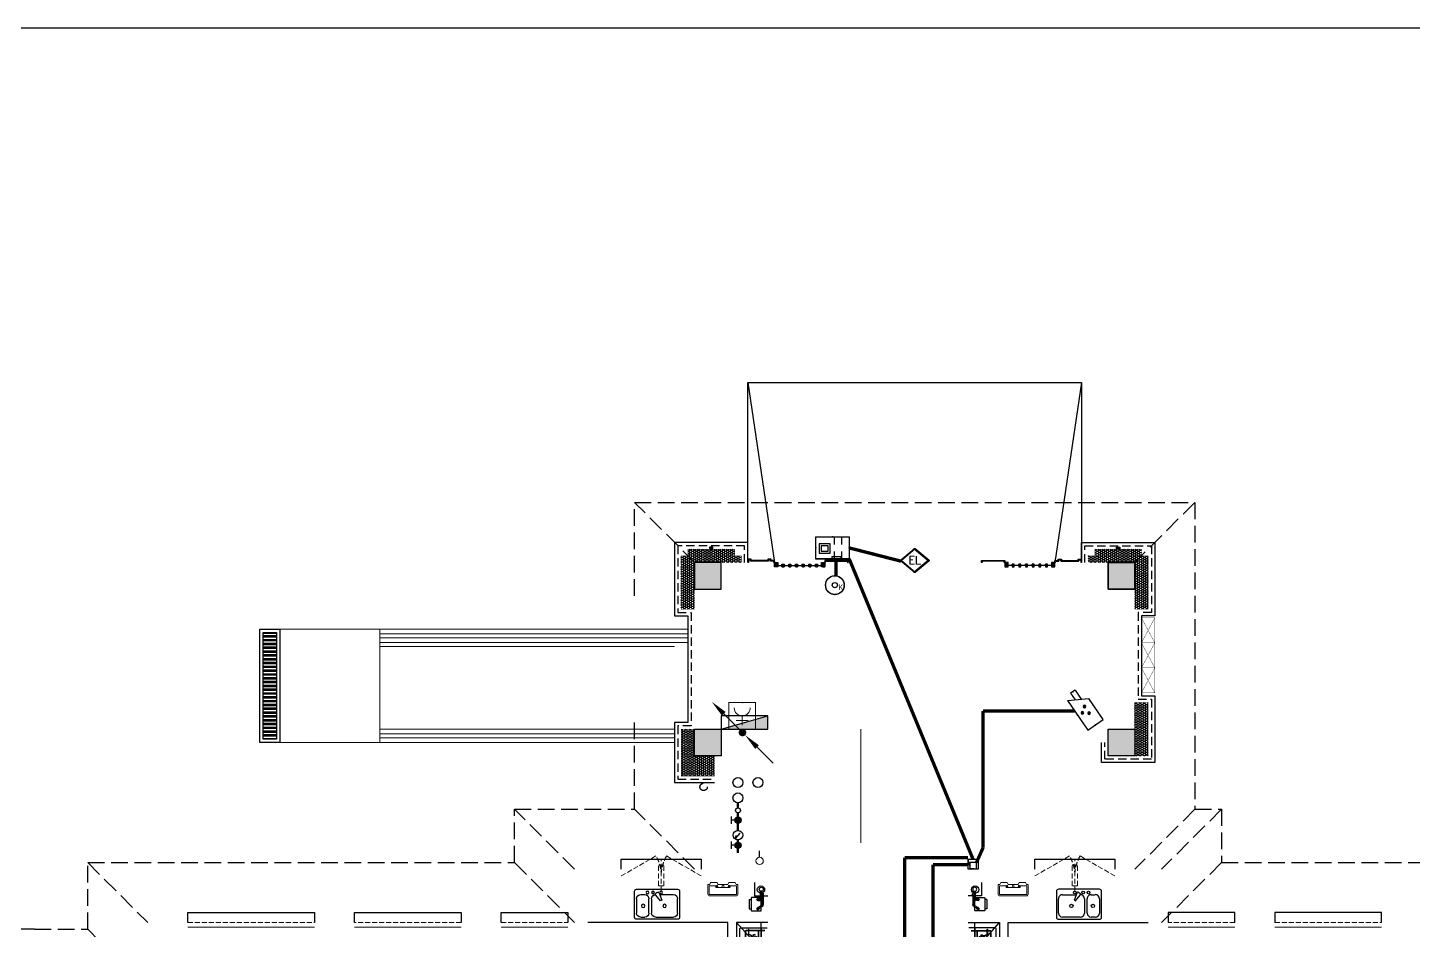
# Model space of a CAD drawing. Extents: x 2803505 to 5851001, y -1372902 to 24339.
# Drawn here: x 3281362 to 3302138, y -911687 to -898154 of the extents above; entities that cross this region are included whole.
import ezdxf
from ezdxf.enums import TextEntityAlignment as Align

# ---------------------------------------------------------------- set-up
doc = ezdxf.new("R2010")
doc.units = 0
doc.header["$LTSCALE"] = 1000
doc.header["$MEASUREMENT"] = 0
doc.linetypes.add('DASH', pattern=[0.35, 0.25, -0.1])
doc.linetypes.add('HIDDEN', pattern=[0.375, 0.25, -0.125])
doc.layers.get('0').update_dxf_attribs({"linetype": 'CONTINUOUS'})
for name, color, linetype in [('!!电气', 1, 'CONTINUOUS'), ('A-EQPM-MECH', 191, 'CONTINUOUS'), ('AH-FURNITURE', 1, 'CONTINUOUS'), ('EQUIP-安防', 3, 'CONTINUOUS'), ('EQUIP_消火栓', 7, 'CONTINUOUS'), ('IP-bath&kitchen-JOHNSON', 4, 'CONTINUOUS'), ('LVTRY', 252, 'CONTINUOUS'), ('LWIRE', 4, 'CONTINUOUS'), ('VPIPE-中水', 122, 'CONTINUOUS'), ('VPIPE-凝结', 150, 'CONTINUOUS'), ('VPIPE-消防', 1, 'TG_X'), ('VPIPE-给水', 3, 'TG_J'), ('VPIPE-雨水', 4, 'DASH'), ('WIRE-安防', 4, 'CONTINUOUS'), ('WIRE-消防', 4, 'CONTINUOUS'), ('WIRE-综合布线', 5, 'DASH'), ('修改标示', 212, 'CONTINUOUS'), ('卫生间', 6, 'CONTINUOUS'), ('建筑-排气道', 252, 'CONTINUOUS'), ('污水', 3, 'CONTINUOUS'), ('电气', 6, 'CONTINUOUS'), ('看线', 185, 'CONTINUOUS'), ('立面', 73, 'CONTINUOUS'), ('立面-看线', 251, 'CONTINUOUS'), ('给水', 4, 'CONTINUOUS'), ('设备', 253, 'CONTINUOUS'), ('铝合金', 144, 'CONTINUOUS')]:
    doc.layers.add(name, color=color, linetype=linetype)
for name, color, linetype, lineweight in [('EQUIP-消防', 3, 'CONTINUOUS', 20), ('PUB_HATCH', 8, 'CONTINUOUS', 9), ('STAIR', 252, 'CONTINUOUS', 20), ('VPIPE-废水', 31, 'TG_F', 18), ('WINDOW', 146, 'CONTINUOUS', 20), ('平面-栏杆', 56, 'CONTINUOUS', 15), ('平面-看线', 252, 'CONTINUOUS', 15), ('平面-空调室内机', 176, 'CONTINUOUS', 9), ('平面-空调预留孔', 252, 'CONTINUOUS', 15), ('立面-洞口示意', 252, 'CONTINUOUS', 13)]:
    doc.layers.add(name, color=color, linetype=linetype, lineweight=lineweight)
doc.styles.add('_TEL_DIM', font='SIMPLEX', dxfattribs={"width": 0.8, "height": 3.5, "bigfont": 'HZTXT'})
doc.styles.add('DIM_FONT', font='SIMPLEX', dxfattribs={"width": 0.7, "bigfont": 'GBCBIG'})
doc.styles.add('SM1', font='realsz.shx', dxfattribs={"width": 0.75, "bigfont": 'realhz.shx'})
doc.styles.get("Standard").update_dxf_attribs({"font": 'gbenor.shx', "bigfont": 'gbcbig.shx'})
doc.styles.add('TG_LINETYPE', font='SIMPLEX', dxfattribs={"width": 0.8, "height": 3, "bigfont": 'HZTXT'})
doc.linetypes.add('TG_F', pattern='A,2,-0.3,["F",TG_LINETYPE,S=0.1,R=0,X=-0.23,Y=-0.15],0', length=2.3)
doc.linetypes.add('TG_J', pattern='A,2,-0.22,["J",TG_LINETYPE,S=0.1,R=0,X=-0.18,Y=-0.15],0', length=2.22)
doc.linetypes.add('TG_X', pattern='A,4,-0.3,["X",TG_LINETYPE,S=0.1,R=0,X=-0.23,Y=-0.15],0', length=4.3)
pattern_1 = [(45, (-853150.0334, -779765.5013), (-2.24506403, 2.24506403), [])]
pattern_2 = [(45, (-853350.0334, -780835.0008), (-2.24506403, 2.24506403), [])]
pattern_3 = [(45, (-665092.5196, -939480.5144), (-2.24506403, 2.24506403), [])]
pattern_4 = [(45, (-664992.5196, -939480.5153), (-2.24506403, 2.24506403), [])]
pattern_5 = [(45, (-664892.5196, -939480.5162), (-2.24506403, 2.24506403), [])]
pattern_6 = [(45, (-664792.5196, -939480.517), (-2.24506403, 2.24506403), [])]
pattern_7 = [(45, (-664692.5196, -939480.518), (-2.24506403, 2.24506403), [])]
pattern_8 = [(45, (-664592.5196, -939480.519), (-2.24506403, 2.24506403), [])]
pattern_9 = [(45, (-665202.5203, -939480.5138), (-2.24506403, 2.24506403), [])]
pattern_10 = [(45, (-664502.517, -939480.51), (-2.24506403, 2.24506403), [])]
pattern_11 = [(0, (-420517.216, -516416.725), (30.95625, 17.872595), [20.6375, -41.275]), (120, (-420517.216, -516416.725), (-30.9562463, 17.8726014), [20.6375, -41.275]), (60, (-420517.216, -516416.725), (3.7e-06, 35.7451964), [-41.275, 20.6375])]
pattern_12 = [(45, (-665142.2845, -939480.3315), (-2.24506403, 2.24506403), [])]

# ---------------------------------------------------------------- blocks, each defined once
blk = doc.blocks.new('rtyg7uyhg')
at = {"layer": 'LVTRY'}
for p, q in [((193590, 45458), (193590, 45069)), ((194235, 45489), (193621, 45489)), ((193621, 45131), (193621, 45346)), ((193682, 45407), (193888, 45407)), ((193896, 45430), (193858, 45326)), ((193858, 45326), (193875, 45316)), ((193875, 45316), (193946, 45401)), ((193926, 45440), (193940, 45432)), ((194010, 45346), (194010, 45131)), ((194051, 45131), (194051, 45346)), ((194112, 45407), (194173, 45407)), ((194235, 45346), (194235, 45131)), ((194265, 45069), (194265, 45458)), ((193621, 45039), (194235, 45039)), ((193948, 45069), (193682, 45069)), ((194173, 45069), (194112, 45069))]:
    blk.add_line(p, q, dxfattribs=at)
for centre, radius in [((193866, 45438), 20.5), ((193989, 45438), 20.5), ((194071, 45438), 20.5), ((193815, 45238), 25.6), ((194137, 45238), 25.6)]:
    blk.add_circle(centre, radius, dxfattribs=at)
for centre, radius, start, end in [((193621, 45458), 30.7, 90, 180), ((193682, 45346), 61.4, 90, 180), ((193916, 45423), 20.5, 60, 159.4623), ((193930, 45414), 20.5, 320.5377, 60), ((193948, 45346), 61.4, 360, 90), ((194112, 45346), 61.4, 90, 180), ((194173, 45346), 61.4, 360, 90), ((194235, 45458), 30.7, 360, 90), ((193682, 45131), 61.4, 180, 270), ((193948, 45131), 61.4, 270, 360), ((194112, 45131), 61.4, 180, 270), ((194173, 45131), 61.4, 270, 360), ((193621, 45069), 30.7, 180, 270), ((194235, 45069), 30.7, 270, 360)]:
    blk.add_arc(centre, radius, start, end, dxfattribs=at)
at = {"layer": 'LVTRY', "style": 'DIM_FONT', "width": 0.8, "flags": 9}
for tag in ['YSIZE', 'XSIZE']:
    blk.add_attdef(tag, (193928, 45488), '', height=0.5, rotation=90, dxfattribs=at)
blk = doc.blocks.new('A$C60D053AF')
at = {"layer": 'AH-FURNITURE', "color": 8}
for p, q in [((233, -90), (128, -90)), ((233, -110), (128, -110)), ((193, -71), (328, -71)), ((193, -91), (328, -91)), ((245, -129), (245, -122)), ((265, -129), (265, -122)), ((342, -97), (370, -143)), ((356, -83), (384, -129)), ((255, -281), (255, -251)), ((255, -281), (393, -281)), ((393, -281), (393, -251))]:
    blk.add_line(p, q, dxfattribs=at)
for points in [[(170, -68, 1), (170, -94), (193, -94), (193, -68)], [(234, -251), (414, -251, 0.414214), (424, -241), (424, -111, 0.414214), (414, -101), (234, -101, 0.414214), (224, -111), (224, -241, 0.414214)], [(268, -122), (268, -107, 0.414214), (248, -87), (233, -87), (233, -113), (242, -113), (242, -122)], [(242, -152, 1), (268, -152), (268, -129), (242, -129)], [(384, -161, 1), (402, -143), (386, -127), (368, -145)]]:
    blk.add_lwpolyline(points, format="xyb", close=True, dxfattribs=at)
for centre, radius in [((100, -100), 30), ((255, -152), 15), ((255, -152), 10), ((393, -152), 15), ((393, -152), 10)]:
    blk.add_circle(centre, radius, dxfattribs=at)
for radius in [40, 20]:
    blk.add_arc((328, -111), radius, 45, 90, dxfattribs=at)
blk = doc.blocks.new('A-Kitchen-7')
at = {"layer": 'LVTRY'}
for p, q in [((-519, 780), (-7, 834)), ((-515, 756), (-519, 780)), ((-4, 811), (-515, 756)), ((-29, 767), (-35, 806)), ((-7, 834), (-4, 811)), ((515, 780), (0, 780)), ((0, 756), (0, 780)), ((515, 756), (515, 780)), ((515, 756), (-515, 756)), ((-515, 756), (-515, 40)), ((-486, 761), (-485, 756)), ((-29, 767), (-112, 756)), ((515, 40), (515, 756)), ((-515, 40), (515, 40))]:
    blk.add_line(p, q, dxfattribs=at)
blk.add_lwpolyline([(-469, 40), (-469, 0), (469, 0), (469, 40)], close=True, dxfattribs=at)
blk = doc.blocks.new('FRSDFDGDGDRGDR')
at = {"layer": '平面-空调预留孔', "color": 252}
for p, q in [((699612, 775044), (699612, 775441)), ((699619, 775448), (699746, 775448)), ((699727, 775349), (699740, 775349)), ((699746, 775448), (699746, 775355)), ((699720, 775342), (699720, 775143)), ((699746, 775037), (699619, 775037)), ((699727, 775136), (699740, 775136)), ((699746, 775130), (699746, 775037))]:
    blk.add_line(p, q, dxfattribs=at)
blk.add_lwpolyline([(699766, 775167), (699793, 775154), (699793, 775057), (699766, 775044), (699766, 775018), (699619, 775018, -0.414214), (699593, 775044), (699593, 775441, -0.414214), (699619, 775468), (699766, 775468), (699766, 775441), (699793, 775428), (699793, 775332), (699766, 775318)], format="xyb", close=True, dxfattribs=at)
for centre, radius in [((699740, 775243), 15.8), ((699740, 775332), 10.6), ((699740, 775154), 10.6)]:
    blk.add_circle(centre, radius, dxfattribs=at)
for centre, start, end in [((699619, 775441), 90, 180), ((699727, 775342), 90, 180), ((699740, 775355), 270, 360), ((699727, 775143), 180, 270), ((699619, 775044), 180, 270), ((699740, 775130), 0, 90)]:
    blk.add_arc(centre, 6.6, start, end, dxfattribs=at)
blk = doc.blocks.new('*U153')
h = blk.add_hatch(color=5)
h.set_gradient(color1=(0, 0, 255), rotation=180, tint=1)
h.paths.add_polyline_path([(0, 0), (-6.35, -6.35), (-6.35, -2.159), (-15, -2.159), (-15, 2.159), (-6.35, 2.159), (-6.35, 6.35)])
at = {"color": 0, "linetype": 'Continuous'}
blk.add_lwpolyline([(0, 0), (-6.35, -6.35), (-6.35, -2.159), (-15, -2.159), (-15, 2.159), (-6.35, 2.159), (-6.35, 6.35)], close=True, dxfattribs=at)
blk = doc.blocks.new('GDGDRGDRGRD')
at = {"layer": 'PUB_HATCH'}
blk.add_hatch(color=252, dxfattribs=at).paths.add_polyline_path([(430320, 370174), (430320, 370444), (430180, 370444), (430180, 370429), (430285, 370429), (430305, 370409), (430305, 370209), (430285, 370189), (429965, 370189), (429945, 370209), (429945, 370409), (429965, 370429), (430070, 370429), (430070, 370444), (429930, 370444), (429930, 370174)])
at = {"layer": 'LVTRY', "color": 251}
for p, q in [((430081, 371515), (429865, 371758)), ((430335, 371758), (429865, 371758)), ((429865, 371758), (429865, 370858)), ((430235, 370858), (430235, 371758)), ((430335, 371515), (430081, 371515)), ((430081, 371515), (430081, 371100)), ((429865, 370858), (430081, 371100)), ((430081, 371100), (430335, 371100)), ((429865, 370858), (430335, 370858))]:
    blk.add_line(p, q, dxfattribs=at)
at = {"layer": 'LVTRY'}
for p, q in [((429925, 371678), (430325, 371678)), ((429915, 370948), (429915, 371668)), ((429975, 371526), (430102, 371526)), ((429975, 371521), (429975, 371526)), ((430102, 371521), (429975, 371521)), ((429995, 371628), (429995, 371418)), ((430000, 371628), (430000, 371418)), ((430290, 371638), (430005, 371638)), ((430290, 371633), (430005, 371633)), ((430045, 371658), (430045, 371568)), ((430050, 371658), (430045, 371658)), ((430045, 371568), (430050, 371568)), ((430045, 371388), (430045, 371478)), ((430045, 371478), (430050, 371478)), ((430050, 371568), (430050, 371658)), ((430050, 371478), (430050, 371388)), ((430220, 371526), (430092, 371526)), ((430092, 371526), (430092, 371521)), ((430092, 371521), (430220, 371521)), ((430102, 371526), (430102, 371521)), ((430195, 371418), (430195, 371628)), ((430200, 371418), (430200, 371628)), ((430220, 371521), (430220, 371526)), ((430235, 371668), (430235, 370948)), ((430235, 371100), (430235, 371515)), ((429935, 371358), (429974, 371358)), ((429955, 371339), (429955, 371378)), ((429955, 371239), (429955, 371278)), ((430005, 371413), (430290, 371413)), ((430005, 371408), (430290, 371408)), ((430050, 371388), (430045, 371388)), ((429935, 371258), (429974, 371258)), ((430102, 371096), (429975, 371096)), ((429975, 371096), (429975, 371091)), ((429975, 371091), (430102, 371091)), ((429995, 370988), (429995, 371198)), ((430000, 370988), (430000, 371198)), ((430005, 371208), (430290, 371208)), ((430005, 371203), (430290, 371203)), ((430045, 371228), (430045, 371138)), ((430050, 371228), (430045, 371228)), ((430045, 371138), (430050, 371138)), ((430050, 371138), (430050, 371228)), ((430092, 371091), (430092, 371096)), ((430092, 371096), (430220, 371096)), ((430220, 371091), (430092, 371091)), ((430102, 371091), (430102, 371096)), ((430195, 371198), (430195, 370988)), ((430200, 371198), (430200, 370988)), ((430220, 371096), (430220, 371091)), ((430325, 370938), (429925, 370938)), ((430290, 370983), (430005, 370983)), ((430290, 370978), (430005, 370978)), ((430045, 370958), (430045, 371048)), ((430045, 371048), (430050, 371048)), ((430050, 370958), (430045, 370958)), ((430050, 371048), (430050, 370958))]:
    blk.add_line(p, q, dxfattribs=at)
at = {"layer": 'LVTRY', "color": 252}
for p, q in [((430070, 370429), (430070, 370444)), ((430180, 370429), (430180, 370444))]:
    blk.add_line(p, q, dxfattribs=at)
at = {"layer": 'LVTRY'}
blk.add_lwpolyline([(429609, 370758), (429735, 370758), (429735, 371758), (427635, 371758)], dxfattribs=at)
at = {"layer": 'LVTRY', "color": 252}
for points in [[(430335, 370159), (429915, 370159), (429915, 370459), (430335, 370459)], [(430320, 370174), (429930, 370174), (429930, 370444), (430320, 370444)], [(429965, 370429), (430285, 370429), (430305, 370409), (430305, 370209), (430285, 370189), (429965, 370189), (429945, 370209), (429945, 370409), (429965, 370429)]]:
    blk.add_lwpolyline(points, close=True, dxfattribs=at)
at = {"layer": 'LVTRY'}
for centre, radius in [((430147, 371523), 29.7), ((430147, 371523), 11.7), ((429955, 371358), 17), ((429955, 371258), 17), ((430147, 371093), 29.7), ((430147, 371093), 11.7)]:
    blk.add_circle(centre, radius, dxfattribs=at)
for centre, radius, start, end in [((429925, 371668), 10, 90, 180), ((430225, 371668), 10, 0, 90), ((430005, 371628), 10, 90, 180), ((430005, 371628), 5, 90, 180), ((430047, 371523), 56.7, 2.2742, 87.7258), ((430047, 371523), 52.2, 2.4704, 87.5296), ((430047, 371523), 56.7, 272.2742, 357.7258), ((430047, 371523), 52.2, 272.4704, 357.5296), ((430147, 371523), 56.7, 92.2742, 177.7258), ((430147, 371523), 56.7, 182.2742, 267.7258), ((430147, 371523), 52.2, 92.4704, 177.5296), ((430147, 371523), 52.2, 182.4704, 267.5296), ((430190, 371628), 10, 0, 90), ((430190, 371628), 5, 0, 90), ((430005, 371418), 10, 180, 270), ((430005, 371418), 5, 180, 270), ((430190, 371418), 5, 270, 0), ((430190, 371418), 10, 270, 0), ((430005, 371198), 10, 90, 180), ((430005, 371198), 5, 90, 180), ((430047, 371093), 56.7, 2.2742, 87.7258), ((430047, 371093), 52.2, 2.4704, 87.5296), ((430047, 371093), 56.7, 272.2742, 357.7258), ((430047, 371093), 52.2, 272.4704, 357.5296), ((430147, 371093), 56.7, 92.2742, 177.7258), ((430147, 371093), 56.7, 182.2742, 267.7258), ((430147, 371093), 52.2, 92.4704, 177.5296), ((430147, 371093), 52.2, 182.4704, 267.5296), ((430190, 371198), 10, 0, 90), ((430190, 371198), 5, 0, 90), ((429925, 370948), 10, 180, 270), ((430005, 370988), 10, 180, 270), ((430005, 370988), 5, 180, 270), ((430190, 370988), 5, 270, 0), ((430190, 370988), 10, 270, 0), ((430225, 370948), 10, 270, 0)]:
    blk.add_arc(centre, radius, start, end, dxfattribs=at)
at = {"layer": '立面-洞口示意', "color": 252}
blk.add_lwpolyline([(430335, 370159), (430071, 370253), (429915, 370459)], dxfattribs=at)
at = {"xscale": -1, "rotation": 270}
blk.add_blockref('FRSDFDGDGDRGDR', (-345583, -327434), dxfattribs=at)
at = {"xscale": -1}
blk.add_blockref('rtyg7uyhg', (622600, 326770), dxfattribs=at)
at = {"rotation": 270}
blk.add_blockref('A$C60D053AF', (430335, 372358), dxfattribs=at)
at = {"layer": 'LVTRY', "color": 1, "extrusion": (0, 0, -1), "xscale": -0.7999999999883585, "yscale": 0.7999999999883585, "zscale": -0.7999999999883585}
blk.add_blockref('A-Kitchen-7', (-429197, 370159), dxfattribs=at)
at = {"layer": '建筑-排气道', "xscale": -5, "yscale": 5, "zscale": 5, "rotation": 90}
blk.add_blockref('*U153', (430135, 370491), dxfattribs=at)
blk = doc.blocks.new('A$C2705576B')
at = {"layer": '给水'}
h = blk.add_hatch(color=252, dxfattribs=at)
edge = h.paths.add_edge_path()
edge.add_arc((417, -1741), 47.2, 0, 360)
h = blk.add_hatch(color=252, dxfattribs=at)
edge = h.paths.add_edge_path()
edge.add_arc((795, -1741), 47.2, 0, 360)
at = {"layer": '给水', "color": 252}
for p, q in [((363, -1645), (472, -1645)), ((417, -1741), (417, -1645)), ((740, -1645), (849, -1645)), ((795, -1741), (795, -1645)), ((601, -1768), (525, -1704)), ((525, -1704), (564, -1715))]:
    blk.add_line(p, q, dxfattribs=at)
at = {"layer": '给水', "color": 252, "const_width": 35.4}
for points in [[(499, -1741), (302, -1741)], [(903, -1741), (641, -1741)], [(1053, -1741), (978, -1741)]]:
    blk.add_lwpolyline(points, dxfattribs=at)
at = {"layer": '给水', "color": 252}
for centre, radius in [((417, -1741), 47.2), ((570, -1741), 70.8), ((795, -1741), 47.2), ((941, -1741), 37.5)]:
    blk.add_circle(centre, radius, dxfattribs=at)
blk = doc.blocks.new('dongkong')
at = {"layer": '平面-空调预留孔', "color": 8, "linetype": 'HIDDEN', "ltscale": 0.3}
for p, q in [((-603796, 210900), (-603796, 210431)), ((-603836, 210821), (-603836, 210511)), ((-603836, 210821), (-603756, 210821)), ((-603756, 210821), (-603756, 210511))]:
    blk.add_line(p, q, dxfattribs=at)
blk.add_lwpolyline([(-603756, 210511), (-603836, 210511)], dxfattribs=at)
blk = doc.blocks.new('$TwtSys$00000434')
at = {"color": 252}
for p, q in [((-0.5, 0.5), (-0.5, -0.5)), ((-0.5, -0.5), (0.5, 0.5)), ((0.5, 0.5), (-0.5, 0.5)), ((0.5, -0.5), (0.5, 0.5)), ((-0.5, -0.5), (0.5, -0.5))]:
    blk.add_line(p, q, dxfattribs=at)
blk.add_solid([(0.5, -0.5), (0.5, 0.5), (-0.5, -0.5)], dxfattribs=at)
blk = doc.blocks.new('A$C028C60F5')
at = {"color": 252}
blk.add_lwpolyline([(400, 0), (0, 0), (0, -400), (400, -400)], close=True, dxfattribs=at)
at = {"layer": 'PUB_HATCH', "color": 252}
blk.add_solid([(0, -400), (400, -400), (0, 0), (400, 0)], dxfattribs=at)
blk = doc.blocks.new('A$C7D502F78')
at = {"layer": '修改标示', "ltscale": 2}
blk.add_lwpolyline([(-151, 197), (-11, 197), (-11, 142), (-151, 142)], close=True, dxfattribs=at)
blk = doc.blocks.new('A$C148B7D8E')
at = {"layer": '卫生间', "color": 252, "linetype": 'DASH'}
for p, q in [((7700, 15400), (8600, 14500)), ((15200, 14500), (16100, 15400)), ((7300, 10800), (8200, 9900)), ((7700, 10800), (8600, 9900)), ((15200, 9900), (16100, 10800)), ((17000, 9900), (17900, 10800)), ((7300, 10000), (8200, 9100)), ((17900, 10000), (17000, 9100)), ((24300, 10000), (23400, 9100)), ((24300, 9000), (23400, 8100))]:
    blk.add_line(p, q, dxfattribs=at)
for points in [[(16100, 14000), (16100, 15400), (7700, 15400), (7700, 10800), (7300, 10800), (7300, 10000), (900, 10000), (900, 9000), (-900, 9000), (-900, -900), (1750, -900), (1750, -2100), (23450, -2100), (23450, -900), (25100, -900)], [(25100, 9000), (24300, 9000), (24300, 10000), (17900, 10000), (17900, 10800), (16100, 10800), (16100, 12200)]]:
    blk.add_lwpolyline(points, dxfattribs=at)
blk = doc.blocks.new('A$C3EFA6995')
for p in [(9700, 100), (9700, -2400), (15900, -2400)]:
    blk.add_blockref('A$C028C60F5', p)
at = {"xscale": -1}
blk.add_blockref('A$C028C60F5', (16300, 100), dxfattribs=at)
blk = doc.blocks.new('A$C66B635E3')
h = blk.add_hatch()
h.set_pattern_fill('ANSI32', color=252, scale=12, angle=135)
h.set_pattern_definition([(180, (28380, 14600), (-4e-15, -57.15), []), (180, (28360.95, 14619.05), (-4e-15, -57.15), [])])
h.paths.add_polyline_path([(28430, 12950), (28630, 12950), (28630, 14550), (28430, 14550)])
at = {"layer": '立面'}
h = blk.add_hatch(dxfattribs=at)
h.set_pattern_fill('ANSI31', color=252, scale=2)
h.set_pattern_definition(pattern_1)
h.paths.add_polyline_path([(35125, 15800), (35175, 15800), (35175, 15830), (35125, 15830)])
h = blk.add_hatch(dxfattribs=at)
h.set_pattern_fill('ANSI31', color=252, scale=2)
h.set_pattern_definition(pattern_1)
h.paths.add_polyline_path([(41275, 15800), (41225, 15800), (41225, 15830), (41275, 15830)])
h = blk.add_hatch(dxfattribs=at)
h.set_pattern_fill('ANSI31', color=252, scale=2)
h.set_pattern_definition(pattern_12)
h.paths.add_polyline_path([(35700, 15600), (36100, 15600), (36100, 15630), (36050, 15630), (36050, 15650), (36000, 15650), (36000, 15630), (35750, 15630), (35750, 15650), (35700, 15650)])
h.paths.add_polyline_path([(35710, 15600), (36090, 15600), (36090, 15620), (36040, 15620), (36040, 15640), (36010, 15640), (36010, 15620), (35740, 15620), (35740, 15640), (35710, 15640)])
h = blk.add_hatch(dxfattribs=at)
h.set_pattern_fill('ANSI31', color=252, scale=2)
h.set_pattern_definition(pattern_9)
h.paths.add_polyline_path([(36100, 15600), (36150, 15600), (36150, 15533), (36100, 15533)])
h = blk.add_hatch(dxfattribs=at)
h.set_pattern_fill('ANSI31', color=252, scale=2)
h.set_pattern_definition(pattern_10)
h.paths.add_polyline_path([(36800, 15600), (36850, 15600), (36850, 15533), (36800, 15533)])
h = blk.add_hatch(dxfattribs=at)
h.set_pattern_fill('ANSI31', color=252, scale=2)
h.set_pattern_definition(pattern_2)
edge = h.paths.add_edge_path()
edge.add_line((36850, 15600), (36860, 15600))
edge.add_line((36860, 15600), (36860, 15620))
edge.add_line((36860, 15620), (37190, 15620))
edge.add_line((37190, 15620), (37190, 15600))
edge.add_line((37190, 15600), (37200, 15600))
edge.add_line((37200, 15600), (37200, 15630))
edge.add_line((37200, 15630), (36850, 15630))
edge.add_line((36850, 15630), (36850, 15600))
h = blk.add_hatch(dxfattribs=at)
h.set_pattern_fill('ANSI31', color=252, scale=2)
h.set_pattern_definition(pattern_2)
edge = h.paths.add_edge_path()
edge.add_line((39550, 15600), (39540, 15600))
edge.add_line((39540, 15600), (39540, 15620))
edge.add_line((39540, 15620), (39210, 15620))
edge.add_line((39210, 15620), (39210, 15600))
edge.add_line((39210, 15600), (39200, 15600))
edge.add_line((39200, 15600), (39200, 15630))
edge.add_line((39200, 15630), (39550, 15630))
edge.add_line((39550, 15630), (39550, 15600))
h = blk.add_hatch(dxfattribs=at)
h.set_pattern_fill('ANSI31', color=252, scale=2)
h.set_pattern_definition(pattern_10)
h.paths.add_polyline_path([(39600, 15600), (39550, 15600), (39550, 15533), (39600, 15533)])
h = blk.add_hatch(dxfattribs=at)
h.set_pattern_fill('ANSI31', color=252, scale=2)
h.set_pattern_definition(pattern_9)
h.paths.add_polyline_path([(40300, 15600), (40250, 15600), (40250, 15533), (40300, 15533)])
h = blk.add_hatch(dxfattribs=at)
h.set_pattern_fill('ANSI31', color=252, scale=2)
h.set_pattern_definition(pattern_12)
h.paths.add_polyline_path([(40700, 15600), (40300, 15600), (40300, 15630), (40350, 15630), (40350, 15650), (40400, 15650), (40400, 15630), (40650, 15630), (40650, 15650), (40700, 15650)])
h.paths.add_polyline_path([(40690, 15600), (40310, 15600), (40310, 15620), (40360, 15620), (40360, 15640), (40390, 15640), (40390, 15620), (40660, 15620), (40660, 15640), (40690, 15640)])
h = blk.add_hatch(dxfattribs=at)
h.set_pattern_fill('ANSI31', color=252, scale=2)
h.set_pattern_definition(pattern_3)
h.paths.add_polyline_path([(36210, 15573), (36240, 15573), (36240, 15533), (36210, 15533)])
h = blk.add_hatch(dxfattribs=at)
h.set_pattern_fill('ANSI31', color=252, scale=2)
h.set_pattern_definition(pattern_4)
h.paths.add_polyline_path([(36310, 15573), (36340, 15573), (36340, 15533), (36310, 15533)])
h = blk.add_hatch(dxfattribs=at)
h.set_pattern_fill('ANSI31', color=252, scale=2)
h.set_pattern_definition(pattern_5)
h.paths.add_polyline_path([(36410, 15573), (36440, 15573), (36440, 15533), (36410, 15533)])
h = blk.add_hatch(dxfattribs=at)
h.set_pattern_fill('ANSI31', color=252, scale=2)
h.set_pattern_definition(pattern_6)
h.paths.add_polyline_path([(36510, 15573), (36540, 15573), (36540, 15533), (36510, 15533)])
h = blk.add_hatch(dxfattribs=at)
h.set_pattern_fill('ANSI31', color=252, scale=2)
h.set_pattern_definition(pattern_7)
h.paths.add_polyline_path([(36610, 15573), (36640, 15573), (36640, 15533), (36610, 15533)])
h = blk.add_hatch(dxfattribs=at)
h.set_pattern_fill('ANSI31', color=252, scale=2)
h.set_pattern_definition(pattern_8)
h.paths.add_polyline_path([(36710, 15573), (36740, 15573), (36740, 15533), (36710, 15533)])
h = blk.add_hatch(dxfattribs=at)
h.set_pattern_fill('ANSI31', color=252, scale=2)
h.set_pattern_definition(pattern_8)
h.paths.add_polyline_path([(39690, 15573), (39660, 15573), (39660, 15533), (39690, 15533)])
h = blk.add_hatch(dxfattribs=at)
h.set_pattern_fill('ANSI31', color=252, scale=2)
h.set_pattern_definition(pattern_7)
h.paths.add_polyline_path([(39790, 15573), (39760, 15573), (39760, 15533), (39790, 15533)])
h = blk.add_hatch(dxfattribs=at)
h.set_pattern_fill('ANSI31', color=252, scale=2)
h.set_pattern_definition(pattern_6)
h.paths.add_polyline_path([(39890, 15573), (39860, 15573), (39860, 15533), (39890, 15533)])
h = blk.add_hatch(dxfattribs=at)
h.set_pattern_fill('ANSI31', color=252, scale=2)
h.set_pattern_definition(pattern_5)
h.paths.add_polyline_path([(39990, 15573), (39960, 15573), (39960, 15533), (39990, 15533)])
h = blk.add_hatch(dxfattribs=at)
h.set_pattern_fill('ANSI31', color=252, scale=2)
h.set_pattern_definition(pattern_4)
h.paths.add_polyline_path([(40090, 15573), (40060, 15573), (40060, 15533), (40090, 15533)])
h = blk.add_hatch(dxfattribs=at)
h.set_pattern_fill('ANSI31', color=252, scale=2)
h.set_pattern_definition(pattern_3)
h.paths.add_polyline_path([(40190, 15573), (40160, 15573), (40160, 15533), (40190, 15533)])
at = {"layer": '立面-看线'}
h = blk.add_hatch(dxfattribs=at)
h.set_pattern_fill('HONEY', color=252, scale=13)
h.set_pattern_definition(pattern_11)
h.paths.add_polyline_path([(35500, 15700), (35500, 15800), (34800, 15800), (34800, 15700), (34700, 15700), (34700, 14900), (34900, 14900), (34900, 15600), (35599, 15600), (35599, 15700)])
h = blk.add_hatch(dxfattribs=at)
h.set_pattern_fill('HONEY', color=252, scale=13)
h.set_pattern_definition(pattern_11)
h.paths.add_polyline_path([(40900, 15700), (40900, 15800), (41600, 15800), (41600, 15700), (41700, 15700), (41700, 14900), (41500, 14900), (41500, 15600), (40801, 15600), (40801, 15700)])
h = blk.add_hatch(dxfattribs=at)
h.set_pattern_fill('HONEY', color=252, scale=13)
h.set_pattern_definition([(0, (-420616.579, -519516.725), (30.95625, 17.872595), [20.6375, -41.275]), (120, (-420616.579, -519516.725), (-30.9562463, 17.8726014), [20.6375, -41.275]), (60, (-420616.579, -519516.725), (3.7e-06, 35.7451964), [-41.275, 20.6375])])
h.paths.add_polyline_path([(41500, 12900), (41500, 12900), (41500, 13500), (41699, 13500), (41699, 12700), (41500, 12700)])
h = blk.add_hatch(dxfattribs=at)
h.set_pattern_fill('HONEY', color=252, scale=13)
h.set_pattern_definition([(0, (-420616.579, -519916.725), (30.95625, 17.872595), [20.6375, -41.275]), (120, (-420616.579, -519916.725), (-30.9562463, 17.8726014), [20.6375, -41.275]), (60, (-420616.579, -519916.725), (3.7e-06, 35.7451964), [-41.275, 20.6375])])
h.paths.add_polyline_path([(35200, 12700), (34900, 12700), (34900, 13100), (34701, 13100), (34701, 12400), (35200, 12400)])
at = {"color": 252, "const_width": 8}
for points in [[(34900, 14900), (34700, 14900), (34700, 15700), (34800, 15700), (34800, 15800), (35090, 15800), (35090, 15800), (35210, 15800), (35210, 15800), (35500, 15800), (35500, 15700), (35600, 15700), (35600, 15600)], [(41500, 14900), (41700, 14900), (41700, 15700), (41600, 15700), (41600, 15800), (41310, 15800), (41310, 15800), (41190, 15800), (41190, 15800), (40900, 15800), (40900, 15700), (40800, 15700), (40800, 15600)], [(41500, 13500), (41700, 13500), (41700, 12700), (41100, 12700), (41100, 12900)], [(34900, 13100), (34700, 13100), (34700, 12400), (35200, 12400)]]:
    blk.add_lwpolyline(points, dxfattribs=at)
at = {"color": 252}
for points in [[(28380, 14600), (28680, 14600), (28680, 12900), (28380, 12900)], [(28430, 14550), (28630, 14550), (28630, 12950), (28430, 12950)]]:
    blk.add_lwpolyline(points, close=True, dxfattribs=at)
at = {"layer": 'A-EQPM-MECH', "color": 252}
for points in [[(35700, 15600), (35700, 18300), (40700, 18300), (40700, 15600)], [(35700, 18300), (36100, 15600)], [(40700, 18300), (40300, 15600)]]:
    blk.add_lwpolyline(points, dxfattribs=at)
at = {"layer": 'IP-bath&kitchen-JOHNSON', "color": 252}
for points in [[(35800, 10800), (35800, 10600), (36000, 10600)], [(39200, 10800), (39200, 10600), (39000, 10600)]]:
    blk.add_lwpolyline(points, dxfattribs=at)
at = {"layer": 'STAIR', "color": 252}
for p, q in [((34600, 14340), (30180, 14340)), ((37390, 13100), (37390, 11394))]:
    blk.add_line(p, q, dxfattribs=at)
blk.add_lwpolyline([(30180, 14600), (28680, 14600), (28680, 12900), (30180, 12900)], close=True, dxfattribs=at)
at = {"layer": 'VPIPE-中水', "color": 252, "linetype": 'Continuous'}
for centre in [(35895, 10695), (39105, 10695)]:
    blk.add_circle(centre, 55, dxfattribs=at)
at = {"layer": 'VPIPE-凝结', "color": 252}
blk.add_line((35875, 11180), (35875, 11278), dxfattribs=at)
at = {"layer": 'VPIPE-废水', "color": 252}
blk.add_circle((35875, 11125), 55, dxfattribs=at)
at = {"layer": 'VPIPE-消防', "color": 252, "linetype": 'Continuous'}
blk.add_circle((35850, 12300), 75, dxfattribs=at)
at = {"layer": 'VPIPE-给水', "color": 252, "linetype": 'Continuous'}
for centre in [(35550, 12300), (35550, 12070)]:
    blk.add_circle(centre, 75, dxfattribs=at)
at = {"layer": 'VPIPE-雨水', "color": 252}
blk.add_circle((35035, 12235), 55, dxfattribs=at)
at = {"layer": 'WINDOW', "color": 252, "linetype": 'DASH', "ltscale": 0.3}
for points in [[(33800, 10900), (34320, 11200, -0.131652), (34400, 10900)], [(34998, 10900), (34479, 11200, 0.131652), (34398, 10900)], [(40002, 10900), (40521, 11200, -0.131652), (40602, 10900)], [(41200, 10900), (40680, 11200, 0.131652), (40600, 10900)]]:
    blk.add_lwpolyline(points, format="xyb", dxfattribs=at)
at = {"layer": '平面-栏杆', "color": 252}
for p, q in [((30180, 14530), (34800, 14530)), ((30180, 14470), (34800, 14470)), ((30180, 13030), (34600, 13030)), ((30180, 12970), (34600, 12970))]:
    blk.add_line(p, q, dxfattribs=at)
for points in [[(29200, 10130), (27300, 10130)], [(31400, 10130), (29800, 10130)], [(33000, 10130), (32000, 10130)], [(42000, 10130), (43000, 10130)], [(43600, 10130), (45200, 10130)]]:
    blk.add_lwpolyline(points, dxfattribs=at)
at = {"layer": '平面-看线', "color": 252}
for p, q in [((30180, 14600), (34800, 14600)), ((30180, 14400), (30180, 14600)), ((30180, 14400), (34800, 14400)), ((30180, 13100), (34600, 13100)), ((30180, 12900), (30180, 13100)), ((30180, 12900), (34600, 12900))]:
    blk.add_line(p, q, dxfattribs=at)
at = {"layer": '平面-看线', "color": 252, "linetype": 'DASH', "ltscale": 0.3}
for points in [[(27300, 10200), (29200, 10200)], [(31400, 10200), (29800, 10200)], [(32000, 10200), (33000, 10200)], [(43000, 10200), (42000, 10200)], [(43600, 10200), (45200, 10200)]]:
    blk.add_lwpolyline(points, dxfattribs=at)
at = {"layer": '看线', "color": 252}
for points in [[(35700, 15600), (35700, 15900), (34600, 15900), (34600, 14800), (34800, 14800), (34800, 13200), (34600, 13200), (34600, 12300), (35200, 12300)], [(40700, 15600), (40700, 15900), (41800, 15900), (41800, 14800), (41600, 14800), (41600, 13600), (41800, 13600), (41800, 12600), (41000, 12600), (41000, 12900)]]:
    blk.add_lwpolyline(points, dxfattribs=at)
at = {"layer": '看线', "color": 252, "linetype": 'HIDDEN', "ltscale": 0.5}
for points in [[(35650, 15600), (35650, 15850), (34650, 15850), (34650, 14850), (34850, 14850), (34850, 13150), (34650, 13150), (34650, 12350), (35200, 12350)], [(40750, 15600), (40750, 15850), (41750, 15850), (41750, 14850), (41550, 14850), (41550, 13550), (41750, 13550), (41750, 12650), (41050, 12650), (41050, 12900)]]:
    blk.add_lwpolyline(points, dxfattribs=at)
at = {"layer": '看线', "color": 252, "ltscale": 0.5}
for points in [[(33800, 11000), (33800, 11150), (35000, 11150), (35000, 11000)], [(40000, 11000), (40000, 11150), (41200, 11150), (41200, 11000)], [(27300, 10200), (27300, 10350), (29200, 10350), (29200, 10200)], [(29800, 10200), (29800, 10350), (31400, 10350), (31400, 10200)], [(32000, 10200), (32000, 10350), (33000, 10350), (33000, 10200)], [(43000, 10200), (43000, 10350), (42000, 10350), (42000, 10200)], [(45200, 10200), (45200, 10350), (43600, 10350), (43600, 10200)]]:
    blk.add_lwpolyline(points, dxfattribs=at)
at = {"layer": '立面', "color": 252}
for p, q in [((36310, 15573), (36340, 15573)), ((36310, 15533), (36310, 15573)), ((36340, 15533), (36310, 15533)), ((36340, 15573), (36340, 15533)), ((40090, 15573), (40060, 15573)), ((40060, 15573), (40060, 15533)), ((40060, 15533), (40090, 15533)), ((40090, 15533), (40090, 15573))]:
    blk.add_line(p, q, dxfattribs=at)
for points in [[(35125, 15800), (35175, 15800), (35175, 15830), (35125, 15830)], [(41275, 15800), (41225, 15800), (41225, 15830), (41275, 15830)], [(36100, 15600), (36150, 15600), (36150, 15533), (36100, 15533)], [(36800, 15600), (36850, 15600), (36850, 15533), (36800, 15533)], [(39600, 15600), (39550, 15600), (39550, 15533), (39600, 15533)], [(40300, 15600), (40250, 15600), (40250, 15533), (40300, 15533)], [(36410, 15573), (36440, 15573), (36440, 15533), (36410, 15533)], [(36510, 15573), (36540, 15573), (36540, 15533), (36510, 15533)], [(36610, 15573), (36640, 15573), (36640, 15533), (36610, 15533)], [(36710, 15573), (36740, 15573), (36740, 15533), (36710, 15533)], [(39690, 15573), (39660, 15573), (39660, 15533), (39690, 15533)], [(39790, 15573), (39760, 15573), (39760, 15533), (39790, 15533)], [(39890, 15573), (39860, 15573), (39860, 15533), (39890, 15533)], [(39990, 15573), (39960, 15573), (39960, 15533), (39990, 15533)]]:
    blk.add_lwpolyline(points, close=True, dxfattribs=at)
for points in [[(36850, 15600), (36860, 15600), (36860, 15620), (37190, 15620), (37190, 15600), (37200, 15600), (37200, 15630), (36850, 15630), (36850, 15600)], [(39550, 15600), (39540, 15600), (39540, 15620), (39210, 15620), (39210, 15600), (39200, 15600), (39200, 15630), (39550, 15630), (39550, 15600)]]:
    blk.add_lwpolyline(points, dxfattribs=at)
at = {"layer": '设备', "color": 252, "const_width": 5}
for points in [[(41600, 14395), (41600, 14770), (41800, 14770), (41800, 14395)], [(41600, 14020), (41600, 14395), (41800, 14395), (41800, 14020)], [(41600, 13645), (41600, 14020), (41800, 14020), (41800, 13645)]]:
    blk.add_lwpolyline(points, close=True, dxfattribs=at)
for points in [[(41600, 14770), (41800, 14395)], [(41800, 14770), (41600, 14395)], [(41600, 14395), (41800, 14020)], [(41800, 14395), (41600, 14020)], [(41600, 14020), (41800, 13645)], [(41800, 14020), (41600, 13645)]]:
    blk.add_lwpolyline(points, dxfattribs=at)
at = {"layer": '铝合金', "color": 252}
for p, q in [((36150, 15553), (36210, 15553)), ((36240, 15553), (36310, 15553)), ((36340, 15553), (36410, 15553)), ((36440, 15553), (36510, 15553)), ((36540, 15553), (36610, 15553)), ((36640, 15553), (36710, 15553)), ((36740, 15553), (36800, 15553)), ((39660, 15553), (39600, 15553)), ((39760, 15553), (39690, 15553)), ((39860, 15553), (39790, 15553)), ((39960, 15553), (39890, 15553)), ((40060, 15553), (39990, 15553)), ((40160, 15553), (40090, 15553)), ((40250, 15553), (40190, 15553))]:
    blk.add_line(p, q, dxfattribs=at)
for points in [[(35125, 15800), (35175, 15800), (35175, 15830), (35125, 15830)], [(41275, 15800), (41225, 15800), (41225, 15830), (41275, 15830)], [(36100, 15600), (36150, 15600), (36150, 15533), (36100, 15533)], [(36800, 15600), (36850, 15600), (36850, 15533), (36800, 15533)], [(39600, 15600), (39550, 15600), (39550, 15533), (39600, 15533)], [(40300, 15600), (40250, 15600), (40250, 15533), (40300, 15533)], [(36210, 15573), (36240, 15573), (36240, 15533), (36210, 15533)], [(36310, 15573), (36340, 15573), (36340, 15533), (36310, 15533)], [(36410, 15573), (36440, 15573), (36440, 15533), (36410, 15533)], [(36510, 15573), (36540, 15573), (36540, 15533), (36510, 15533)], [(36610, 15573), (36640, 15573), (36640, 15533), (36610, 15533)], [(36710, 15573), (36740, 15573), (36740, 15533), (36710, 15533)], [(39690, 15573), (39660, 15573), (39660, 15533), (39690, 15533)], [(39790, 15573), (39760, 15573), (39760, 15533), (39790, 15533)], [(39890, 15573), (39860, 15573), (39860, 15533), (39890, 15533)], [(39990, 15573), (39960, 15573), (39960, 15533), (39990, 15533)], [(40090, 15573), (40060, 15573), (40060, 15533), (40090, 15533)], [(40190, 15573), (40160, 15573), (40160, 15533), (40190, 15533)]]:
    blk.add_lwpolyline(points, close=True, dxfattribs=at)
for points in [[(36100, 15600), (36100, 15630), (36050, 15630), (36050, 15650), (36000, 15650), (36000, 15630), (35750, 15630), (35750, 15650), (35700, 15650), (35700, 15600)], [(36090, 15600), (36090, 15620), (36040, 15620), (36040, 15640), (36010, 15640), (36010, 15620), (35740, 15620), (35740, 15640), (35710, 15640), (35710, 15600)], [(36850, 15600), (36860, 15600), (36860, 15620), (37190, 15620), (37190, 15600), (37200, 15600), (37200, 15630), (36850, 15630), (36850, 15600)], [(39550, 15600), (39540, 15600), (39540, 15620), (39210, 15620), (39210, 15600), (39200, 15600), (39200, 15630), (39550, 15630), (39550, 15600)], [(40300, 15600), (40300, 15630), (40350, 15630), (40350, 15650), (40400, 15650), (40400, 15630), (40650, 15630), (40650, 15650), (40700, 15650), (40700, 15600)], [(40310, 15600), (40310, 15620), (40360, 15620), (40360, 15640), (40390, 15640), (40390, 15620), (40660, 15620), (40660, 15640), (40690, 15640), (40690, 15600)]]:
    blk.add_lwpolyline(points, dxfattribs=at)
at = {"color": 252}
for name, p in [('A$C148B7D8E', (-100, 1100)), ('A$C028C60F5', (41100, 15600)), ('GDGDRGDRGRD', (-394335, -361558))]:
    blk.add_blockref(name, p, dxfattribs=at)
at = {"color": 252, "xscale": -1}
for name, p in [('A$C148B7D8E', (50100, 1100)), ('A$C3EFA6995', (51200, 15500)), ('GDGDRGDRGRD', (469335, -361558))]:
    blk.add_blockref(name, p, dxfattribs=at)
at = {"layer": 'EQUIP_消火栓', "color": 252, "xscale": 700, "yscale": 200, "zscale": 700}
blk.add_blockref('$TwtSys$00000434', (35650, 13200), dxfattribs=at)
at = {"layer": '修改标示', "color": 252, "ltscale": 2, "xscale": -1}
blk.add_blockref('A$C7D502F78', (36944, 15488), dxfattribs=at)
at = {"layer": '平面-空调室内机', "color": 252, "ltscale": 0.3, "xscale": -1, "rotation": 180}
blk.add_blockref('dongkong', (638196, 221571), dxfattribs=at)
at = {"layer": '平面-空调室内机', "color": 252, "ltscale": 0.3, "rotation": 180}
blk.add_blockref('dongkong', (-563196, 221571), dxfattribs=at)
at = {"layer": '污水', "color": 252, "rotation": 90.00000000010901}
blk.add_blockref('A$C2705576B', (33809, 10942), dxfattribs=at)
blk = doc.blocks.new('$equip$00002474')
for p, q in [((-0.52, 0), (0, 0.44)), ((0, -0.44), (-0.52, 0)), ((0, 0.44), (0.52, 0)), ((0.52, 0), (0, -0.44))]:
    blk.add_line(p, q)
at = {"const_width": 0.04}
blk.add_lwpolyline([(0, 0.44), (-0.52, 0), (0, -0.44), (0.52, 0), (0, 0.44), (-0.52, 0)], dxfattribs=at)
for p in [(-0.52, 0), (0, 0.44), (0.52, 0), (0, -0.44)]:
    blk.add_point(p)
at = {"color": 7, "style": '_TEL_DIM'}
blk.add_attdef('$TEXT$', text='', height=0.3, dxfattribs=at).set_placement((0.028, 0.012), align=Align.MIDDLE_CENTER)
at = {"color": 7, "style": '_TEL_DIM', "flags": 1}
blk.add_attdef('A', text='', height=0.00002, dxfattribs=at).set_placement((0, 0), align=Align.MIDDLE_CENTER)
blk = doc.blocks.new('$equip$00002656')
for p, q in [((-0.5, 1), (-0.5, 0)), ((0.5, 1), (-0.5, 1)), ((0.5, 0), (0.5, 1)), ((-0.5, 0), (0.5, 0)), ((-0.219, 0.331), (0.222, 0.331)), ((0, 0.5), (0, 0.15))]:
    blk.add_line(p, q)
at = {"const_width": 0.04}
blk.add_lwpolyline([(-0.5, 1), (0.5, 1), (0.5, 0), (-0.5, 0), (-0.5, 1), (0.5, 1)], dxfattribs=at)
blk.add_arc((0, 0.8), 0.3, 180, 0)
for p in [(0, 1), (-0.5, 0.5), (0, 0), (0.5, 0.5)]:
    blk.add_point(p)
at = {"color": 7, "flags": 1}
for tag, height, p in [('A', 0.00002, (0, 0)), ('B', 0.4, (0.762, 0.292))]:
    blk.add_attdef(tag, text='', height=height, dxfattribs=at).set_placement(p, align=Align.MIDDLE_CENTER)
blk = doc.blocks.new('A$C04F44ECC')
at = {"layer": '!!电气'}
for p, q in [((0, 0), (-300, 0)), ((-300, 0), (-300, -300)), ((-250, -200), (-250, 0)), ((0, 0), (-223, -27)), ((-50, 0), (-50, -200)), ((0, -300), (0, 0)), ((-223, -27), (-300, -300)), ((-300, -300), (0, -300)), ((-50, -200), (-250, -200))]:
    blk.add_line(p, q, dxfattribs=at)
blk = doc.blocks.new('$equip$00001465')
for p, q in [((-0.75, 0.1), (-0.457, 0.1)), ((-0.75, -0.1), (-0.75, 0.1)), ((-0.6, 0.35), (-0.2, -0.35)), ((-0.6, 0.35), (0.75, 0.35)), ((0.75, 0.35), (0.75, -0.35)), ((-0.75, -0.1), (-0.343, -0.1)), ((0.75, -0.35), (-0.2, -0.35))]:
    blk.add_line(p, q)
for centre in [(-0.05, -0.05), (0.1, 0.15), (0.25, -0.05)]:
    blk.add_circle(centre, 0.05)
for p in [(-0.75, 0), (0.075, 0.35), (0.75, 0), (0.075, -0.35)]:
    blk.add_point(p)
for points in [[(-0.05, 0), (-0.05, 0), (-0.075, -0.007), (-0.025, -0.007)], [(0.057, 0.175), (0.143, 0.175), (0.05, 0.15), (0.15, 0.15)], [(0.057, 0.125), (0.143, 0.125), (0.05, 0.15), (0.15, 0.15)], [(0.075, 0.193), (0.125, 0.193), (0.057, 0.175), (0.143, 0.175)], [(0.075, 0.107), (0.125, 0.107), (0.057, 0.125), (0.143, 0.125)], [(0.1, 0.2), (0.1, 0.2), (0.075, 0.193), (0.125, 0.193)], [(0.1, 0.1), (0.1, 0.1), (0.075, 0.107), (0.125, 0.107)], [(0.25, 0), (0.25, 0), (0.225, -0.007), (0.275, -0.007)], [(-0.093, -0.025), (-0.007, -0.025), (-0.1, -0.05), (0, -0.05)], [(-0.093, -0.075), (-0.007, -0.075), (-0.1, -0.05), (0, -0.05)], [(-0.075, -0.007), (-0.025, -0.007), (-0.093, -0.025), (-0.007, -0.025)], [(-0.075, -0.093), (-0.025, -0.093), (-0.093, -0.075), (-0.007, -0.075)], [(-0.05, -0.1), (-0.05, -0.1), (-0.075, -0.093), (-0.025, -0.093)], [(0.207, -0.025), (0.293, -0.025), (0.2, -0.05), (0.3, -0.05)], [(0.207, -0.075), (0.293, -0.075), (0.2, -0.05), (0.3, -0.05)], [(0.225, -0.007), (0.275, -0.007), (0.207, -0.025), (0.293, -0.025)], [(0.225, -0.093), (0.275, -0.093), (0.207, -0.075), (0.293, -0.075)], [(0.25, -0.1), (0.25, -0.1), (0.225, -0.093), (0.275, -0.093)]]:
    blk.add_solid(points)
at = {"flags": 9}
blk.add_attdef('A', (-0.016, -0.016), '', height=0.00002, dxfattribs=at)
blk = doc.blocks.new('$TelecSys$00000081')
for p, q in [((0.104, 0.104), (0.104, 0.104)), ((-0.104, -0.104), (-0.104, -0.104)), ((-1.15, -1.15), (-0.55, -0.55))]:
    blk.add_line(p, q)
at = {"const_width": 0.142}
blk.add_lwpolyline([(0.071, 0, 1), (-0.071, 0, 1)], format="xyb", close=True, dxfattribs=at)
blk.add_solid([(-0.62, -0.48), (-0.48, -0.62), (-0.1, -0.1)])
at = {"width": 0.8, "flags": 9}
blk.add_attdef('A', (0, 0), '', height=0.00002, rotation=180, dxfattribs=at)
blk = doc.blocks.new('$TelecSys$00000079')
for p, q in [((0.7, 0.7), (0, 0)), ((0.104, 0.104), (0.104, 0.104)), ((-0.104, -0.104), (-0.104, -0.104))]:
    blk.add_line(p, q)
at = {"const_width": 0.142}
blk.add_lwpolyline([(-0.071, 0, 1), (0.071, 0, 1)], format="xyb", close=True, dxfattribs=at)
blk.add_solid([(0.63, 0.77), (0.77, 0.63), (1.15, 1.15)])
at = {"width": 0.8, "flags": 9}
blk.add_attdef('A', (0, 0), '', height=0.00002, dxfattribs=at)
blk = doc.blocks.new('$equip$00002625')
at = {"linetype": 'Continuous'}
for p, q in [((-0.625, -0.415), (-0.625, 0.415)), ((-0.625, 0.415), (0.625, 0.415)), ((0.071, 0.129), (0.071, 0.415)), ((0.35, 0.129), (0.35, 0.415)), ((0.625, 0.415), (0.625, -0.415)), ((0.625, -0.415), (-0.625, -0.415)), ((0.071, -0.415), (0.071, -0.129)), ((0.35, -0.415), (0.35, -0.129))]:
    blk.add_line(p, q, dxfattribs=at)
for p, q in [((-0.092, 0.153), (-0.504, 0.153)), ((-0.504, 0.153), (-0.504, -0.199)), ((-0.172, 0.073), (-0.424, 0.073)), ((-0.424, 0.073), (-0.424, -0.119)), ((-0.172, -0.119), (-0.172, 0.073)), ((-0.092, -0.199), (-0.092, 0.153)), ((-0.504, -0.199), (-0.092, -0.199)), ((-0.424, -0.119), (-0.172, -0.119))]:
    blk.add_line(p, q)
at = {"const_width": 0.04}
blk.add_lwpolyline([(-0.625, 0.415), (0.625, 0.415), (0.625, -0.415), (-0.625, -0.415), (-0.625, 0.415), (0.625, 0.415)], dxfattribs=at)
for p in [(-0.625, 0), (0, 0.415), (0.625, 0), (0, -0.415)]:
    blk.add_point(p)
at = {"color": 7, "style": '_TEL_DIM', "flags": 1}
blk.add_attdef('A', text='', height=0.000025, dxfattribs=at).set_placement((0, 0), align=Align.MIDDLE_CENTER)
blk = doc.blocks.new('$equip$00002479')
at = {"const_width": 0.04}
blk.add_lwpolyline([(-0.3, 0, 1), (0.3, 0, 1), (-0.3, 0, 0.942883)], format="xyb", dxfattribs=at)
for radius in [0.3, 0.0841]:
    blk.add_circle((0, 0), radius)
for p in [(-0.3, 0), (0, 0.3), (0.3, 0), (0, -0.3)]:
    blk.add_point(p)
at = {"color": 7, "style": '_TEL_DIM', "flags": 1}
blk.add_attdef('A', text='', height=0.00002, dxfattribs=at).set_placement((0, 0), align=Align.MIDDLE_CENTER)
blk = doc.blocks.new('A$C18BE6784')
at = {"layer": 'EQUIP-安防', "linetype": 'ByBlock', "xscale": 400, "yscale": 400, "zscale": 400}
blk.add_blockref('$equip$00002479', (-47, 62), dxfattribs=at)
at = {"layer": 'EQUIP-安防', "color": 7, "linetype": 'ByBlock', "style": 'SM1', "width": 0.75}
blk.add_text('K', height=71.8, dxfattribs=at).set_placement((0, 0))

msp = doc.modelspace()

# ---------------------------------------------------------------- linework, layer by layer
at = {"layer": '!!电气', "color": 252}
msp.add_line((3244659.7, -898153.6), (3318264.6, -898153.6), dxfattribs=at)
at = {"layer": 'WIRE-安防', "color": 6, "const_width": 50}
for points in [[(3293680.9, -905953.6), (3294458.1, -906152.7)], [(3293680.9, -906119.6), (3295537.1, -910622)], [(3294936.4, -910704.1), (3294936.4, -913560.5)], [(3295462.1, -910704.1), (3294936.4, -910704.1)]]:
    msp.add_lwpolyline(points, dxfattribs=at)
at = {"layer": 'WIRE-安防', "color": 6, "linetype": 'Continuous', "const_width": 50}
msp.add_lwpolyline([(3293481.5, -906372), (3293481.5, -906119.6)], dxfattribs=at)
at = {"layer": 'WIRE-消防', "color": 4, "const_width": 50}
for points in [[(3297061.1, -908399.9), (3295687.4, -908399.9)], [(3295687.4, -908399.9), (3295687.4, -910447.9)], [(3295687.4, -910447.9), (3295587.1, -910672)]]:
    msp.add_lwpolyline(points, dxfattribs=at)
at = {"layer": 'WIRE-综合布线', "color": 4, "const_width": 50}
for points in [[(3294512.6, -910597.7), (3294512.6, -913770.9)], [(3294512.6, -910597.7), (3295462.1, -910597.7)]]:
    msp.add_lwpolyline(points, dxfattribs=at)

# ---------------------------------------------------------------- block references
at = {"layer": '!!电气'}
msp.add_blockref('A$C66B635E3', (3256462.1, -921772), dxfattribs=at)
at = {"xscale": -0.5, "yscale": 0.5, "zscale": 0.5, "rotation": 180}
msp.add_blockref('A$C04F44ECC', (3295612.1, -910772), dxfattribs=at)
at = {"layer": 'EQUIP-安防', "color": 6, "xscale": 400, "yscale": 400, "zscale": 400}
msp.add_blockref('$equip$00002625', (3293430.9, -905953.6), dxfattribs=at)
at = {"layer": 'EQUIP-安防', "xscale": 400, "yscale": 400, "zscale": 400}
msp.add_blockref('$equip$00002474', (3294653.4, -906141.9), dxfattribs=at).add_auto_attribs({'$TEXT$': 'EL'})
at = {"layer": 'EQUIP-安防'}
ref = msp.add_blockref('$equip$00002474', (3294670.8, -906141.9), dxfattribs=dict(at, xscale=-400, yscale=400, zscale=400))
ref.add_attrib('$TEXT$', 'EL', dxfattribs={"layer": '0', "color": 7, "height": 120, "style": '_TEL_DIM'}).set_placement((3294659.6, -906137.1), align=Align.MIDDLE_CENTER)
at = {"layer": 'EQUIP-安防', "color": 4, "xscale": -399.9999999999999, "yscale": 399.9999999999999, "zscale": 399.9999999999999, "rotation": 124.4370960783936}
msp.add_blockref('$equip$00001465', (3297202.5, -908358.7), dxfattribs=at)
at = {"layer": 'EQUIP-消防', "color": 6, "xscale": -400, "yscale": 400, "zscale": 400}
msp.add_blockref('$equip$00002656', (3292075.3, -908672), dxfattribs=at)
at = {"layer": 'LWIRE', "xscale": -400, "yscale": 400, "zscale": 400}
msp.add_blockref('$TelecSys$00000079', (3292079.3, -908721), dxfattribs=at)
at = {"layer": 'LWIRE', "color": 4, "xscale": -400, "yscale": 400, "zscale": 400}
msp.add_blockref('$TelecSys$00000081', (3292079.3, -908721), dxfattribs=at)
at = {"layer": '电气', "linetype": 'ByBlock', "xscale": 1.169999999925494, "yscale": 1.169999999925494, "zscale": 1.169999999925494}
msp.add_blockref('A$C18BE6784', (3293519.6, -906584), dxfattribs=at)

doc.saveas('drawing.dxf')
